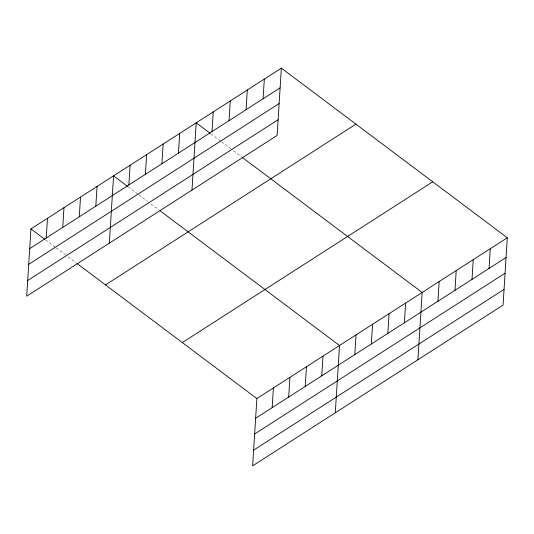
<?xml version="1.0" encoding="UTF-8"?>
<svg xmlns="http://www.w3.org/2000/svg" width="534" height="534" viewBox="0 0 534 534"><rect width="100%" height="100%" fill="white"/><g stroke="black" fill="none" stroke-linecap="round" stroke-linejoin="round"><path stroke-width="0.4" stroke-dasharray="2.67 2" d="M210.857 133.8L220.842 141.303M221.51 141.804L232.163 149.8M233.492 150.802L241.481 156.796M128.22 186.86L138.206 194.356M138.873 194.857L147.524 201.351M150.855 203.854L158.845 209.849M45.577 239.913L55.563 247.409M56.23 247.909L66.883 255.906M68.212 256.907L76.202 262.908"/><path stroke-width="0.8" d="M281.358 68.145L30.932 228.912L26.7 296.203L277.126 135.436L281.358 68.145L507.3 237.797L503.068 305.088L252.642 465.855L256.874 398.564L507.3 237.797M46.224 238.017L47.459 218.306M62.752 227.404L63.987 207.693M79.279 216.791L80.521 197.079M95.806 206.184L97.048 186.473M109.337 243.15L113.575 175.86L127.553 186.359M128.861 184.958L130.102 165.253M145.388 174.351L146.63 154.64M161.915 163.738L163.157 144.026M178.443 153.125L179.684 133.42M191.98 190.097L196.212 122.807L210.196 133.306M212.005 131.584L213.24 111.873M229.033 120.651L230.267 100.939M246.061 109.717L247.302 90.012M263.088 98.79L264.33 79.079M272.166 407.662L273.401 387.951M288.694 397.056L289.935 377.344M305.221 386.442L306.463 366.731M321.748 375.829L322.99 356.125M335.285 412.802L339.517 345.511L160.173 210.85M354.803 354.609L356.044 334.898M371.33 343.996L372.572 324.292M387.858 333.39L389.099 313.678M404.385 322.776L405.626 303.065M417.922 359.749L422.154 292.458L242.149 157.296M437.947 301.236L439.182 281.525M454.975 290.302L456.216 270.591M472.003 279.369L473.244 259.657M489.031 268.435L490.272 248.724M29.69 248.624L280.116 87.856M28.703 264.33L279.128 103.556M27.688 280.504L278.114 119.736M105.492 284.902L355.918 124.128M182.314 342.581L432.74 181.807M255.639 418.276L506.058 257.501M254.651 433.975L505.071 273.208M253.63 450.155L504.056 289.381M30.932 228.912L44.916 239.412M76.869 263.402L256.874 398.564"/></g></svg>
